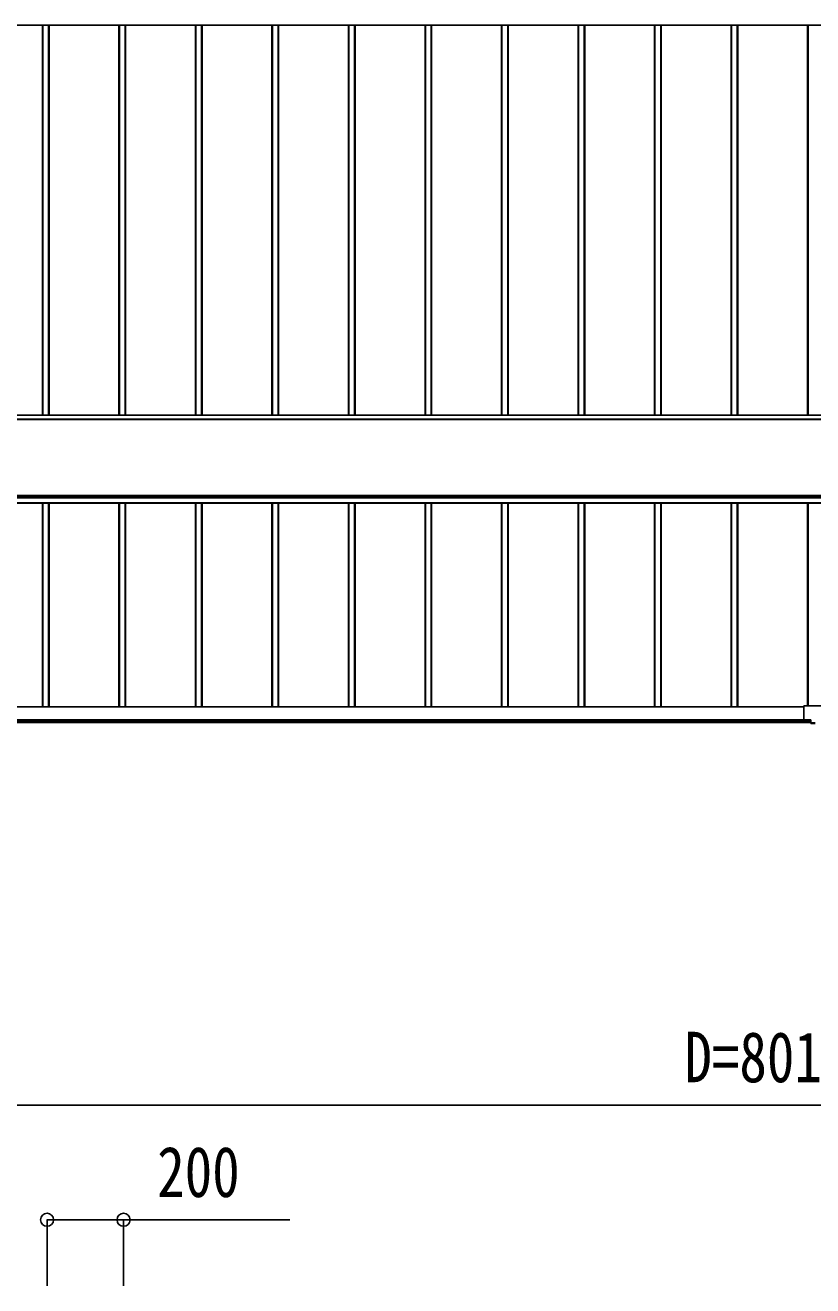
# Model space of a CAD drawing. Units: millimetres, scale not verified. Extents: x -16820 to 16820, y -11880 to 11880.
# Drawn here: x -11174 to -9115, y -5279 to -1984 of the extents above; entities that cross this region are included whole.
import ezdxf
from ezdxf.enums import TextEntityAlignment as Align

# ---------------------------------------------------------------- set-up
doc = ezdxf.new("R2010")
doc.units = ezdxf.units.MM
doc.header["$LTSCALE"] = 60
doc.layers.add('0-4_YKK_A1', color=4, linetype='Continuous')
doc.layers.add('0-5_YKK_D', color=6, linetype='Continuous')
doc.styles.add('ＭＳ ゴシック', font='')
doc.styles.get('ＭＳ ゴシック').set_extended_font_data('MS Gothic')

msp = doc.modelspace()

# ---------------------------------------------------------------- linework, layer by layer
at = {"layer": '0-4_YKK_A1'}
for p, q in [((-12022.02, -1983.83), (-6222.02, -1983.83)), ((-12022.02, -1983.83), (-6222.02, -1983.83)), ((-11128.92, -1983.83), (-11128.92, -3003.11)), ((-11127.92, -1983.83), (-11127.92, -3003.11)), ((-11112.92, -1983.83), (-11112.92, -3003.11)), ((-11111.92, -1983.83), (-11111.92, -3003.11)), ((-11111.62, -1983.83), (-11111.62, -3003.11)), ((-10928.92, -1983.83), (-10928.92, -3003.11)), ((-10927.92, -1983.83), (-10927.92, -3003.11)), ((-10912.92, -1983.83), (-10912.92, -3003.11)), ((-10911.92, -1983.83), (-10911.92, -3003.11)), ((-10911.62, -1983.83), (-10911.62, -3003.11)), ((-10728.92, -1983.83), (-10728.92, -3003.11)), ((-10727.92, -1983.83), (-10727.92, -3003.11)), ((-10712.92, -1983.83), (-10712.92, -3003.11)), ((-10711.92, -1983.83), (-10711.92, -3003.11)), ((-10711.62, -1983.83), (-10711.62, -3003.11)), ((-10528.92, -1983.83), (-10528.92, -3003.11)), ((-10527.92, -1983.83), (-10527.92, -3003.11)), ((-10512.92, -1983.83), (-10512.92, -3003.11)), ((-10511.92, -1983.83), (-10511.92, -3003.11)), ((-10511.62, -1983.83), (-10511.62, -3003.11)), ((-10328.92, -1983.83), (-10328.92, -3003.11)), ((-10327.92, -1983.83), (-10327.92, -3003.11)), ((-10312.92, -1983.83), (-10312.92, -3003.11)), ((-10311.92, -1983.83), (-10311.92, -3003.11)), ((-10311.62, -1983.83), (-10311.62, -3003.11)), ((-10128.92, -1983.83), (-10128.92, -3003.11)), ((-10127.92, -1983.83), (-10127.92, -3003.11)), ((-10112.92, -1983.83), (-10112.92, -3003.11)), ((-10111.92, -1983.83), (-10111.92, -3003.11)), ((-10111.62, -1983.83), (-10111.62, -3003.11)), ((-9928.92, -1983.83), (-9928.92, -3003.11)), ((-9927.92, -1983.83), (-9927.92, -3003.11)), ((-9912.92, -1983.83), (-9912.92, -3003.11)), ((-9911.92, -1983.83), (-9911.92, -3003.11)), ((-9911.62, -1983.83), (-9911.62, -3003.11)), ((-9728.92, -1983.83), (-9728.92, -3003.11)), ((-9727.92, -1983.83), (-9727.92, -3003.11)), ((-9712.92, -1983.83), (-9712.92, -3003.11)), ((-9711.92, -1983.83), (-9711.92, -3003.11)), ((-9711.62, -1983.83), (-9711.62, -3003.11)), ((-9528.92, -1983.83), (-9528.92, -3003.11)), ((-9527.92, -1983.83), (-9527.92, -3003.11)), ((-9512.92, -1983.83), (-9512.92, -3003.11)), ((-9511.92, -1983.83), (-9511.92, -3003.11)), ((-9511.62, -1983.83), (-9511.62, -3003.11)), ((-9328.92, -1983.83), (-9328.92, -3003.11)), ((-9327.92, -1983.83), (-9327.92, -3003.11)), ((-9312.92, -1983.83), (-9312.92, -3003.11)), ((-9311.92, -1983.83), (-9311.92, -3003.11)), ((-9311.62, -1983.83), (-9311.62, -3003.11)), ((-9128.92, -1983.83), (-9128.92, -3003.11)), ((-9127.92, -1983.83), (-9127.92, -3003.11)), ((-6222.02, -3003.11), (-12022.02, -3003.11)), ((-12022.02, -3003.59), (-6222.02, -3003.59)), ((-6222.02, -3013.87), (-12022.02, -3013.87)), ((-12022.02, -3014.35), (-6222.02, -3014.35)), ((-12022.02, -3213.23), (-6222.02, -3213.23)), ((-12022.02, -3213.75), (-6222.02, -3213.75)), ((-12022.02, -3217.92), (-6222.02, -3217.92)), ((-12022.02, -3218.96), (-6222.02, -3218.96)), ((-12022.02, -3232.45), (-6222.02, -3232.45)), ((-12022.02, -3232.97), (-6222.02, -3232.97)), ((-12022.02, -3233.07), (-6222.02, -3233.07)), ((-12022.02, -3233.07), (-6222.02, -3233.07)), ((-11128.92, -3233.07), (-11128.92, -3765.21)), ((-11127.92, -3233.07), (-11127.92, -3765.21)), ((-11112.92, -3233.07), (-11112.92, -3765.21)), ((-11111.92, -3233.07), (-11111.92, -3765.21)), ((-11111.62, -3233.07), (-11111.62, -3765.21)), ((-10928.92, -3233.07), (-10928.92, -3765.21)), ((-10927.92, -3233.07), (-10927.92, -3765.21)), ((-10912.92, -3233.07), (-10912.92, -3765.21)), ((-10911.92, -3233.07), (-10911.92, -3765.21)), ((-10911.62, -3233.07), (-10911.62, -3765.21)), ((-10728.92, -3233.07), (-10728.92, -3765.21)), ((-10727.92, -3233.07), (-10727.92, -3765.21)), ((-10712.92, -3233.07), (-10712.92, -3765.21)), ((-10711.92, -3233.07), (-10711.92, -3765.21)), ((-10711.62, -3233.07), (-10711.62, -3765.21)), ((-10528.92, -3233.07), (-10528.92, -3765.21)), ((-10527.92, -3233.07), (-10527.92, -3765.21)), ((-10512.92, -3233.07), (-10512.92, -3765.21)), ((-10511.92, -3233.07), (-10511.92, -3765.21)), ((-10511.62, -3233.07), (-10511.62, -3765.21)), ((-10328.92, -3233.07), (-10328.92, -3765.21)), ((-10327.92, -3233.07), (-10327.92, -3765.21)), ((-10312.92, -3233.07), (-10312.92, -3765.21)), ((-10311.92, -3233.07), (-10311.92, -3765.21)), ((-10311.62, -3233.07), (-10311.62, -3765.21)), ((-10128.92, -3233.07), (-10128.92, -3765.21)), ((-10127.92, -3233.07), (-10127.92, -3765.21)), ((-10112.92, -3233.07), (-10112.92, -3765.21)), ((-10111.92, -3233.07), (-10111.92, -3765.21)), ((-10111.62, -3233.07), (-10111.62, -3765.21)), ((-9928.92, -3233.07), (-9928.92, -3765.21)), ((-9927.92, -3233.07), (-9927.92, -3765.21)), ((-9912.92, -3233.07), (-9912.92, -3765.21)), ((-9911.92, -3233.07), (-9911.92, -3765.21)), ((-9911.62, -3233.07), (-9911.62, -3765.21)), ((-9728.92, -3233.07), (-9728.92, -3765.21)), ((-9727.92, -3233.07), (-9727.92, -3765.21)), ((-9712.92, -3233.07), (-9712.92, -3765.21)), ((-9711.92, -3233.07), (-9711.92, -3765.21)), ((-9711.62, -3233.07), (-9711.62, -3765.21)), ((-9528.92, -3233.07), (-9528.92, -3765.21)), ((-9527.92, -3233.07), (-9527.92, -3765.21)), ((-9512.92, -3233.07), (-9512.92, -3765.21)), ((-9511.92, -3233.07), (-9511.92, -3765.21)), ((-9511.62, -3233.07), (-9511.62, -3765.21)), ((-9328.92, -3233.07), (-9328.92, -3765.21)), ((-9327.92, -3233.07), (-9327.92, -3765.21)), ((-9312.92, -3233.07), (-9312.92, -3765.21)), ((-9311.92, -3233.07), (-9311.92, -3765.21)), ((-9311.62, -3233.07), (-9311.62, -3765.21)), ((-9128.92, -3233.07), (-9128.92, -3762.57)), ((-9127.92, -3233.07), (-9127.92, -3762.57)), ((-9139.22, -3765.21), (-13089.92, -3765.21)), ((-9139.22, -3765.7), (-13089.92, -3765.7)), ((-9139.22, -3764.57), (-9139.22, -3797.57)), ((-9088.22, -3762.57), (-9137.22, -3762.57)), ((-9120.92, -3799.87), (-13114.42, -3799.87)), ((-9120.92, -3800.14), (-13113.42, -3800.14)), ((-9120.92, -3800.43), (-13113.42, -3800.43)), ((-9120.92, -3804.63), (-13113.42, -3804.63)), ((-9120.92, -3805.15), (-13113.42, -3805.15)), ((-13113.42, -3806.51), (-9120.92, -3806.51)), ((-9120.92, -3806.51), (-13113.42, -3806.51)), ((-9137.22, -3799.57), (-9120.92, -3799.57)), ((-9137.22, -3799.57), (-9137.22, -3799.64)), ((-9120.92, -3799.64), (-9137.22, -3799.64)), ((-9120.92, -3799.57), (-9120.92, -3806.54)), ((-9120.92, -3806.54), (-9120.92, -3807.58)), ((-9108.92, -3807.32), (-9120.92, -3807.32)), ((-9120.92, -3809.09), (-9120.92, -3807.58)), ((-9120.92, -3809.09), (-9108.92, -3809.09)), ((-9120.92, -3809.09), (-9120.92, -3809.09)), ((-9108.92, -3809.09), (-9120.92, -3809.09))]:
    msp.add_line(p, q, dxfattribs=at)
for centre, start, end in [((-9137.22, -3764.57), 89.98255, 179.98254), ((-9137.22, -3797.57), 180.01746, 270.01745), ((-9137.22, -3797.64), 180.01746, 270.01745)]:
    msp.add_arc(centre, 2, start, end, dxfattribs=at)
at = {"layer": '0-5_YKK_D'}
for p, q in [((-12919.92, -4806.51), (-5309.92, -4806.51)), ((-11116.87, -5278.93), (-11116.87, -5105.51)), ((-10916.87, -5278.93), (-10916.87, -5105.51))]:
    msp.add_line(p, q, dxfattribs=at)
msp.add_lwpolyline([(-11116.87, -5106.51), (-10916.87, -5106.51), (-10482.47, -5106.51)], dxfattribs=at)
for centre in [(-11116.87, -5106.51), (-10916.87, -5106.51)]:
    msp.add_circle(centre, 17, dxfattribs=at)

# ---------------------------------------------------------------- texts
at = {"layer": '0-5_YKK_D', "style": 'ＭＳ ゴシック', "width": 0.8}
for s, p in [('D=8010', (-9450.92, -4786.51)), ('200', (-10828.87, -5086.51))]:
    msp.add_text(s, height=132, dxfattribs=at).set_placement(p, align=Align.BOTTOM_LEFT)

doc.saveas('drawing.dxf')
